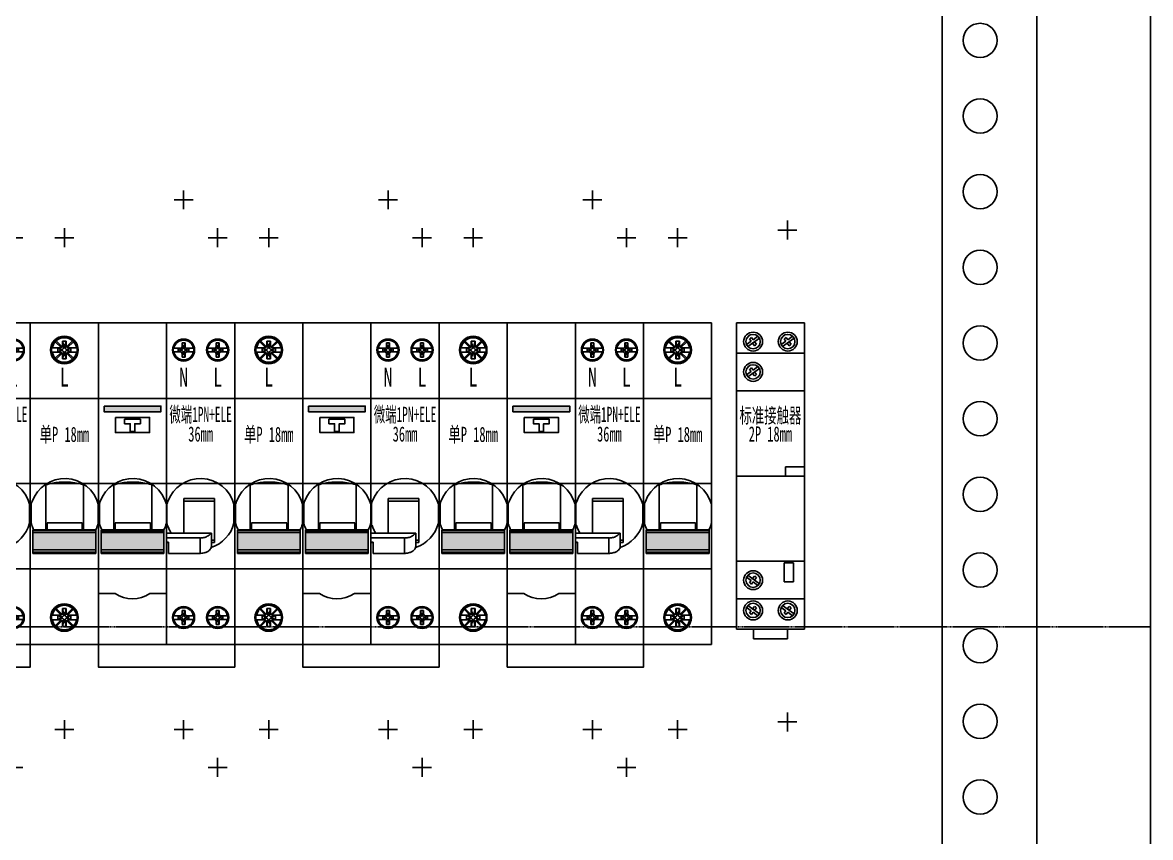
# Model space of a CAD drawing. Extents: x 978778 to 979378, y 79945 to 81548.
# Drawn here: x 979079.9 to 979377.9, y 80689.2 to 80904.6 of the extents above; entities that cross this region are included whole.
import ezdxf
from ezdxf.enums import TextEntityAlignment as Align

# ---------------------------------------------------------------- set-up
doc = ezdxf.new("R2010")
doc.units = 0
doc.header["$MEASUREMENT"] = 0
doc.linetypes.add('DASH', pattern=[0.35, 0.25, -0.1])
doc.layers.add('LY-JS-BJ', color=7, linetype='Continuous')
doc.layers.add('LY-SJ-YQJ', color=7, linetype='Continuous')
doc.styles.add('LY-SJ-元器件', font='', dxfattribs={"width": 0.6, "height": 4})
doc.styles.get('LY-SJ-元器件').set_extended_font_data('SimSun')

# ---------------------------------------------------------------- blocks, each defined once
blk = doc.blocks.new('*U5')
at = {"layer": 'LY-JS-BJ', "color": 6}
blk.add_circle((0, 0), 4.5, dxfattribs=at)
blk = doc.blocks.new('*U6')
at = {"layer": 'LY-JS-BJ', "color": 0, "linetype": 'ByBlock', "lineweight": -2, "transparency": 16777216}
for p in [(0, -520), (0, -540), (0, -560), (0, -580), (0, -600), (0, -620), (0, -640), (0, -660), (0, -680), (0, -700), (0, -720)]:
    blk.add_blockref('*U5', p, dxfattribs=at)
blk = doc.blocks.new('标准接触器-2P-18mm-2022.1')
at = {"color": 1}
for p, q in [((13.5, 67.5), (13.5, 62.5)), ((11, 65), (16, 65)), ((0, 0), (18, 0)), ((13.5, -62.5), (13.5, -67.5)), ((11, -65), (16, -65))]:
    blk.add_line(p, q, dxfattribs=at)
at = {"color": 0}
for p, q in [((0, 40.5), (18, 40.5)), ((0, -40.5), (0, 40.5)), ((18, 40.5), (18, -40.5)), ((0, 32.5), (18, 32.5)), ((0, 22.5), (18, 22.5)), ((18, 2.42), (12.99, 2.42)), ((12.99, 2.42), (12.99, 0)), ((18, -22.5), (0, -22.5)), ((12.66, -22.98), (12.66, -27.99)), ((15.08, -22.98), (12.66, -22.98)), ((15.08, -27.99), (15.08, -22.98)), ((12.66, -27.99), (15.08, -27.99)), ((18, -32.5), (0, -32.5)), ((18, -40.5), (0, -40.5)), ((4.5, -43), (4.5, -40.5)), ((13.5, -40.5), (13.5, -43)), ((13.5, -43), (4.5, -43))]:
    blk.add_line(p, q, dxfattribs=at)
at = {"layer": 'LY-SJ-YQJ', "color": 0}
for p, q in [((6.09, 36.46), (3.07, 34.2)), ((3.49, 36.18), (3.91, 35.63)), ((3.99, 36.59), (4.42, 36.01)), ((4.42, 36.01), (5.69, 36.96)), ((15.25, 36.46), (12.23, 34.2)), ((12.65, 36.18), (13.06, 35.63)), ((13.14, 36.59), (13.58, 36.01)), ((14.84, 36.96), (13.58, 36.01)), ((2.71, 34.73), (3.91, 35.63)), ((4.29, 35.12), (4.79, 34.45)), ((4.8, 35.5), (5.31, 34.81)), ((11.86, 34.73), (13.06, 35.63)), ((13.45, 35.12), (13.95, 34.45)), ((13.96, 35.5), (14.47, 34.81)), ((2.71, 26.73), (3.91, 27.63)), ((6.09, 28.46), (3.07, 26.2)), ((3.49, 28.18), (3.91, 27.63)), ((3.99, 28.59), (4.42, 28.01)), ((4.29, 27.12), (4.79, 26.45)), ((5.69, 28.96), (4.42, 28.01)), ((4.8, 27.5), (5.31, 26.81)), ((3.91, -27.63), (2.71, -26.73)), ((6.09, -28.46), (3.07, -26.2)), ((4.29, -27.12), (4.79, -26.45)), ((4.8, -27.5), (5.31, -26.81)), ((3.49, -28.18), (3.91, -27.63)), ((3.99, -28.59), (4.42, -28.01)), ((4.42, -28.01), (5.69, -28.96)), ((2.71, -34.73), (3.91, -35.63)), ((6.09, -36.46), (3.07, -34.2)), ((3.49, -36.18), (3.91, -35.63)), ((4.29, -35.12), (4.79, -34.45)), ((4.8, -35.5), (5.31, -34.81)), ((13.06, -35.63), (11.86, -34.73)), ((15.25, -36.46), (12.23, -34.2)), ((12.65, -36.18), (13.06, -35.63)), ((13.45, -35.12), (13.95, -34.45)), ((13.96, -35.5), (14.47, -34.81)), ((3.99, -36.59), (4.42, -36.01)), ((4.42, -36.01), (5.69, -36.96)), ((13.14, -36.59), (13.58, -36.01)), ((14.84, -36.96), (13.58, -36.01))]:
    blk.add_line(p, q, dxfattribs=at)
for centre, radius in [((4.43, 35.53), 2.5), ((4.43, 35.53), 1.9), ((13.59, 35.53), 2.5), ((13.59, 35.53), 1.9), ((4.43, 27.53), 2.5), ((4.43, 27.53), 1.9), ((4.43, -27.53), 2.5), ((4.43, -27.53), 1.9), ((4.43, -35.53), 2.5), ((4.43, -35.53), 1.9), ((13.59, -35.53), 2.5), ((13.59, -35.53), 1.9)]:
    blk.add_circle(centre, radius, dxfattribs=at)
for centre, start, end in [((4.43, 35.53), 112.8591, 145.3768), ((13.59, 35.53), 112.8591, 145.3768), ((4.43, 35.53), 288.3216, 320.8392), ((13.59, 35.53), 288.3216, 320.8392), ((4.43, 27.53), 112.8591, 145.3768), ((4.43, 27.53), 288.3216, 320.8392), ((4.43, -27.53), 39.1608, 71.6784), ((4.43, -27.53), 214.6232, 247.1409), ((4.43, -35.53), 39.1608, 71.6784), ((13.59, -35.53), 39.1608, 71.6784), ((4.43, -35.53), 214.6232, 247.1409), ((13.59, -35.53), 214.6232, 247.1409)]:
    blk.add_arc(centre, 1.14, start, end, dxfattribs=at)
at = {"color": 1, "style": 'LY-SJ-元器件', "width": 0.6}
for s, p in [('标准接触器', (9, 16.09)), ('2P 18mm', (9, 11.09))]:
    blk.add_text(s, height=4, dxfattribs=at).set_placement(p, align=Align.MIDDLE)
blk = doc.blocks.new('微端1PN+ELE-36mm右-2022.1')
h = blk.add_hatch(color=3)
h.dxf.hatch_style = 1
h.paths.add_polyline_path([(16.5, 18.99), (16.5, 20.49), (1.5, 20.49), (1.5, 18.99)])
h = blk.add_hatch(color=0)
h.dxf.hatch_style = 1
h.paths.add_polyline_path([(17.3, -17.48), (17.3, -12.97), (0.7, -12.97), (0.7, -17.48)])
at = {"color": 1}
for p, q in [((22.5, 77.5), (22.5, 72.5)), ((20, 75), (25, 75)), ((31.5, 67.5), (31.5, 62.5)), ((29, 65), (34, 65)), ((0, -0.01), (36, -0.01)), ((22.5, -62.51), (22.5, -67.51)), ((20, -65.01), (25, -65.01)), ((31.5, -72.51), (31.5, -77.51)), ((29, -75.01), (34, -75.01))]:
    blk.add_line(p, q, dxfattribs=at)
at = {"color": 0}
for p, q in [((0, 42.49), (36, 42.49)), ((0, -42.49), (0, 42.49)), ((36, -42.49), (36, 42.49)), ((30.65, -15.61), (29.85, -15.61)), ((36, -22.51), (0, -22.51))]:
    blk.add_line(p, q, dxfattribs=at)
at = {"color": 0, "linetype": 'Continuous', "lineweight": 25}
for p, q in [((21.66, 35.78), (19.77, 35.78)), ((20.66, 37.31), (20.49, 37.14)), ((20.49, 37.14), (20.58, 37.06)), ((20.75, 37.23), (20.66, 37.31)), ((21.1, 35.78), (21.1, 34.82)), ((21.1, 35.78), (21.7, 35.42)), ((22.1, 37.18), (22.38, 36.1)), ((22.1, 37.18), (22.1, 36.23)), ((22.9, 37.18), (22.1, 37.18)), ((22.1, 36.23), (22.38, 35.82)), ((22.62, 36.1), (22.38, 36.1)), ((22.38, 36.1), (22.38, 35.82)), ((22.9, 37.18), (22.62, 36.1)), ((22.9, 36.23), (22.62, 35.82)), ((22.62, 35.82), (22.62, 36.1)), ((22.9, 36.23), (22.9, 37.18)), ((23.9, 35.78), (23.3, 35.42)), ((25.23, 35.78), (23.34, 35.78)), ((23.9, 34.82), (23.9, 35.78)), ((24.34, 37.31), (24.25, 37.23)), ((24.51, 37.14), (24.34, 37.31)), ((24.42, 37.06), (24.51, 37.14)), ((30.66, 35.78), (28.77, 35.78)), ((29.66, 37.31), (29.49, 37.14)), ((29.49, 37.14), (29.58, 37.06)), ((29.75, 37.23), (29.66, 37.31)), ((30.1, 35.78), (30.1, 34.82)), ((30.1, 35.78), (30.7, 35.42)), ((31.1, 37.18), (31.38, 36.1)), ((31.1, 37.18), (31.1, 36.23)), ((31.9, 37.18), (31.1, 37.18)), ((31.1, 36.23), (31.38, 35.82)), ((31.62, 36.1), (31.38, 36.1)), ((31.38, 36.1), (31.38, 35.82)), ((31.9, 37.18), (31.62, 36.1)), ((31.9, 36.23), (31.62, 35.82)), ((31.62, 35.82), (31.62, 36.1)), ((31.9, 36.23), (31.9, 37.18)), ((32.9, 35.78), (32.3, 35.42)), ((34.23, 35.78), (32.34, 35.78)), ((32.9, 34.82), (32.9, 35.78)), ((33.34, 37.31), (33.25, 37.23)), ((33.51, 37.14), (33.34, 37.31)), ((33.42, 37.06), (33.51, 37.14)), ((19.77, 34.82), (21.66, 34.82)), ((20.58, 33.55), (20.49, 33.47)), ((20.49, 33.47), (20.66, 33.3)), ((20.66, 33.3), (20.75, 33.38)), ((21.1, 34.82), (21.7, 35.18)), ((21.7, 35.42), (21.7, 35.18)), ((21.9, 35.42), (21.7, 35.42)), ((21.7, 35.18), (21.9, 35.18)), ((22.1, 34.38), (22.38, 34.78)), ((22.1, 33.42), (22.38, 34.5)), ((22.1, 34.38), (22.1, 33.42)), ((22.1, 33.42), (22.9, 33.42)), ((22.38, 34.78), (22.38, 34.5)), ((22.38, 34.5), (22.62, 34.5)), ((22.62, 34.5), (22.62, 34.78)), ((22.9, 34.38), (22.62, 34.78)), ((22.62, 34.5), (22.9, 33.42)), ((22.9, 33.42), (22.9, 34.38)), ((23.3, 35.42), (23.1, 35.42)), ((23.1, 35.18), (23.3, 35.18)), ((23.3, 35.18), (23.3, 35.42)), ((23.9, 34.82), (23.3, 35.18)), ((23.34, 34.82), (25.23, 34.82)), ((24.25, 33.38), (24.34, 33.3)), ((24.34, 33.3), (24.51, 33.47)), ((24.51, 33.47), (24.42, 33.55)), ((28.77, 34.82), (30.66, 34.82)), ((29.58, 33.55), (29.49, 33.47)), ((29.49, 33.47), (29.66, 33.3)), ((29.66, 33.3), (29.75, 33.38)), ((30.1, 34.82), (30.7, 35.18)), ((30.7, 35.42), (30.7, 35.18)), ((30.9, 35.42), (30.7, 35.42)), ((30.7, 35.18), (30.9, 35.18)), ((31.1, 34.38), (31.38, 34.78)), ((31.1, 33.42), (31.38, 34.5)), ((31.1, 34.38), (31.1, 33.42)), ((31.1, 33.42), (31.9, 33.42)), ((31.38, 34.78), (31.38, 34.5)), ((31.38, 34.5), (31.62, 34.5)), ((31.62, 34.5), (31.62, 34.78)), ((31.9, 34.38), (31.62, 34.78)), ((31.62, 34.5), (31.9, 33.42)), ((31.9, 33.42), (31.9, 34.38)), ((32.3, 35.42), (32.1, 35.42)), ((32.1, 35.18), (32.3, 35.18)), ((32.3, 35.18), (32.3, 35.42)), ((32.9, 34.82), (32.3, 35.18)), ((32.34, 34.82), (34.23, 34.82)), ((33.25, 33.38), (33.34, 33.3)), ((33.34, 33.3), (33.51, 33.47)), ((33.51, 33.47), (33.42, 33.55)), ((22.5, 32.5), (22.5, 32.7)), ((31.5, 32.5), (31.5, 32.7)), ((4.1, -12.23), (4.1, -0.36)), ((14.1, -0.36), (14.1, -12.23)), ((0.25, -5.47), (0.25, -10.5)), ((17.95, -5.47), (17.95, -10.5)), ((18.11, -5.47), (18.11, -10.5)), ((22.55, -13.08), (22.55, -3.94)), ((22.55, -3.94), (30.65, -3.94)), ((22.55, -4.67), (30.65, -4.67)), ((30.65, -3.94), (30.65, -15.61)), ((35.81, -5.47), (35.81, -10.5)), ((4.45, -10.39), (13.75, -10.39)), ((4.45, -10.39), (4.45, -12.23)), ((13.75, -10.39), (13.75, -12.23)), ((0.7, -12.23), (0.7, -12.45)), ((17.3, -12.23), (0.7, -12.23)), ((17.3, -12.45), (0.7, -12.45)), ((0.7, -18.44), (0.7, -12.45)), ((17.3, -12.97), (0.7, -12.97)), ((0.7, -12.97), (0.7, -17.48)), ((17.3, -12.45), (17.3, -12.23)), ((17.3, -18.44), (17.3, -12.45)), ((17.3, -17.48), (17.3, -12.97)), ((18, -13.1), (29.68, -13.1)), ((18, -14.38), (26.85, -14.38)), ((22.55, -13.08), (29.85, -13.08)), ((26.85, -18.44), (26.85, -14.38)), ((29.85, -16.52), (29.85, -13.08)), ((0.7, -17.48), (17.3, -17.48)), ((18, -15.46), (18.55, -15.46)), ((18.55, -15.61), (18, -15.61)), ((18.55, -15.46), (18.55, -18.44)), ((29.85, -14.99), (30.65, -14.99)), ((0.7, -18.13), (17.3, -18.13)), ((0.7, -18.44), (17.3, -18.44)), ((26.85, -18.44), (18.55, -18.44)), ((21.66, -34.92), (19.77, -34.92)), ((20.66, -33.4), (20.49, -33.57)), ((20.49, -33.57), (20.58, -33.65)), ((20.75, -33.48), (20.66, -33.4)), ((21.1, -34.92), (21.1, -35.88)), ((21.1, -34.92), (21.7, -35.28)), ((21.1, -35.88), (21.7, -35.52)), ((21.7, -35.28), (21.7, -35.52)), ((21.9, -35.28), (21.7, -35.28)), ((21.7, -35.52), (21.9, -35.52)), ((22.1, -33.52), (22.38, -34.61)), ((22.1, -33.52), (22.1, -34.48)), ((22.9, -33.52), (22.1, -33.52)), ((22.1, -34.48), (22.38, -34.88)), ((22.62, -34.61), (22.38, -34.61)), ((22.38, -34.61), (22.38, -34.88)), ((22.9, -33.52), (22.62, -34.61)), ((22.9, -34.48), (22.62, -34.88)), ((22.62, -34.88), (22.62, -34.61)), ((22.9, -34.48), (22.9, -33.52)), ((23.3, -35.28), (23.1, -35.28)), ((23.1, -35.52), (23.3, -35.52)), ((23.9, -34.92), (23.3, -35.28)), ((23.3, -35.52), (23.3, -35.28)), ((23.9, -35.88), (23.3, -35.52)), ((25.23, -34.92), (23.34, -34.92)), ((23.9, -35.88), (23.9, -34.92)), ((24.34, -33.4), (24.25, -33.48)), ((24.51, -33.57), (24.34, -33.4)), ((24.42, -33.65), (24.51, -33.57)), ((30.66, -34.92), (28.77, -34.92)), ((29.66, -33.4), (29.49, -33.57)), ((29.49, -33.57), (29.58, -33.65)), ((29.75, -33.48), (29.66, -33.4)), ((30.1, -34.92), (30.1, -35.88)), ((30.1, -34.92), (30.7, -35.28)), ((30.1, -35.88), (30.7, -35.52)), ((30.7, -35.28), (30.7, -35.52)), ((30.9, -35.28), (30.7, -35.28)), ((30.7, -35.52), (30.9, -35.52)), ((31.1, -33.52), (31.38, -34.61)), ((31.1, -33.52), (31.1, -34.48)), ((31.9, -33.52), (31.1, -33.52)), ((31.1, -34.48), (31.38, -34.88)), ((31.62, -34.61), (31.38, -34.61)), ((31.38, -34.61), (31.38, -34.88)), ((31.9, -33.52), (31.62, -34.61)), ((31.9, -34.48), (31.62, -34.88)), ((31.62, -34.88), (31.62, -34.61)), ((31.9, -34.48), (31.9, -33.52)), ((32.3, -35.28), (32.1, -35.28)), ((32.1, -35.52), (32.3, -35.52)), ((32.9, -34.92), (32.3, -35.28)), ((32.3, -35.52), (32.3, -35.28)), ((32.9, -35.88), (32.3, -35.52)), ((34.23, -34.92), (32.34, -34.92)), ((32.9, -35.88), (32.9, -34.92)), ((33.34, -33.4), (33.25, -33.48)), ((33.51, -33.57), (33.34, -33.4)), ((33.42, -33.65), (33.51, -33.57)), ((19.77, -35.88), (21.66, -35.88)), ((20.58, -37.16), (20.49, -37.24)), ((20.49, -37.24), (20.66, -37.41)), ((20.66, -37.41), (20.75, -37.33)), ((22.1, -36.33), (22.38, -35.93)), ((22.1, -37.28), (22.38, -36.21)), ((22.1, -36.33), (22.1, -37.28)), ((22.1, -37.28), (22.9, -37.28)), ((22.38, -35.93), (22.38, -36.21)), ((22.38, -36.21), (22.62, -36.21)), ((22.5, -38.2), (22.5, -38)), ((22.62, -36.21), (22.62, -35.92)), ((22.9, -36.33), (22.62, -35.92)), ((22.62, -36.21), (22.9, -37.28)), ((22.9, -37.28), (22.9, -36.33)), ((23.34, -35.88), (25.23, -35.88)), ((24.25, -37.33), (24.34, -37.41)), ((24.34, -37.41), (24.51, -37.24)), ((24.51, -37.24), (24.42, -37.16)), ((28.77, -35.88), (30.66, -35.88)), ((29.58, -37.16), (29.49, -37.24)), ((29.49, -37.24), (29.66, -37.41)), ((29.66, -37.41), (29.75, -37.33)), ((31.1, -36.33), (31.38, -35.93)), ((31.1, -37.28), (31.38, -36.21)), ((31.1, -36.33), (31.1, -37.28)), ((31.1, -37.28), (31.9, -37.28)), ((31.38, -35.93), (31.38, -36.21)), ((31.38, -36.21), (31.62, -36.21)), ((31.5, -38.2), (31.5, -38)), ((31.62, -36.21), (31.62, -35.92)), ((31.9, -36.33), (31.62, -35.92)), ((31.62, -36.21), (31.9, -37.28)), ((31.9, -37.28), (31.9, -36.33)), ((32.34, -35.88), (34.23, -35.88)), ((33.25, -37.33), (33.34, -37.41)), ((33.34, -37.41), (33.51, -37.24)), ((33.51, -37.24), (33.42, -37.16))]:
    blk.add_line(p, q, dxfattribs=at)
at = {"color": 0}
for points in [[(18, 42.49), (18, -42.51)], [(0, 22.49), (36, 22.49)], [(6.9, 17), (6.9, 15.8), (8.4, 15.8), (8.4, 13.8), (9.6, 13.8), (9.6, 15.8), (11.1, 15.8), (11.1, 16.99), (6.9, 16.99)], [(0, -29.05), (4.39, -29.05)], [(18, -29.05), (13.61, -29.05)]]:
    blk.add_lwpolyline(points, dxfattribs=at)
at = {"color": 0, "linetype": 'Continuous', "lineweight": 25}
for points in [[(22.38, 35.82, -0.008657), (22.36, 35.76, -0.023793), (22.34, 35.7, -0.091571), (22.26, 35.58, -0.078411), (22.13, 35.48, -0.073505), (22.03, 35.44, -0.017685), (21.98, 35.43, -0.010456), (21.94, 35.43, -0.005778), (21.9, 35.42)], [(23.1, 35.42, -0.008656), (23.04, 35.43, -0.023792), (22.97, 35.44, -0.085963), (22.85, 35.49, -0.089526), (22.71, 35.61, -0.067272), (22.66, 35.7, -0.017683), (22.64, 35.74, -0.010455), (22.63, 35.78, -0.005777), (22.62, 35.82)], [(31.38, 35.82, -0.008657), (31.36, 35.76, -0.023793), (31.34, 35.7, -0.091571), (31.26, 35.58, -0.078411), (31.13, 35.48, -0.073505), (31.03, 35.44, -0.017685), (30.98, 35.43, -0.010456), (30.94, 35.43, -0.005778), (30.9, 35.42)], [(32.1, 35.42, -0.008656), (32.04, 35.43, -0.023792), (31.97, 35.44, -0.085963), (31.85, 35.49, -0.089526), (31.71, 35.61, -0.067272), (31.66, 35.7, -0.017683), (31.64, 35.74, -0.010455), (31.63, 35.78, -0.005777), (31.62, 35.82)], [(21.9, 35.18, -0.00869), (21.96, 35.18, -0.023887), (22.03, 35.17, -0.086312), (22.15, 35.12, -0.089889), (22.29, 34.99, -0.067544), (22.34, 34.9, -0.017754), (22.36, 34.86, -0.010496), (22.37, 34.82, -0.005799), (22.38, 34.78)], [(22.62, 34.78, -0.008657), (22.64, 34.85, -0.023793), (22.66, 34.91, -0.091571), (22.74, 35.03, -0.078412), (22.87, 35.13, -0.073501), (22.97, 35.17, -0.017684), (23.02, 35.17, -0.010456), (23.06, 35.18, -0.005777), (23.1, 35.18)], [(30.9, 35.18, -0.00869), (30.96, 35.18, -0.023887), (31.03, 35.17, -0.086312), (31.15, 35.12, -0.089889), (31.29, 34.99, -0.067544), (31.34, 34.9, -0.017754), (31.36, 34.86, -0.010496), (31.37, 34.82, -0.005799), (31.38, 34.78)], [(31.62, 34.78, -0.008657), (31.64, 34.85, -0.023793), (31.66, 34.91, -0.091571), (31.74, 35.03, -0.078412), (31.87, 35.13, -0.073501), (31.97, 35.17, -0.017684), (32.02, 35.17, -0.010456), (32.06, 35.18, -0.005777), (32.1, 35.18)], [(17.95, -5.47, 0.325898), (9.48, 1.35, 0.327549), (0.48, -4.76, 0.019903), (0.25, -5.47)], [(4.1, -0.36, -0.057791), (7.63, 0.35, -0.021426), (9.1, 0.41)], [(9.1, 0.41, -0.062866), (13.22, -0.1, -0.011925), (13.81, -0.27, -0.00278), (14.1, -0.36)], [(35.81, -5.47, 0.325898), (27.34, 1.35, 0.327549), (18.34, -4.76, 0.019903), (18.11, -5.47)], [(0.95, -12.23, -0.004985), (0.8, -11.97, -0.030991), (0.56, -11.44, -0.01067), (0.46, -11.17, -0.005787), (0.39, -10.95, -0.003458), (0.32, -10.72, -0.001919), (0.25, -10.5)], [(17.95, -10.5, -0.002854), (17.85, -10.84, -0.004585), (17.78, -11.06, -0.019111), (17.6, -11.55, -0.037551), (17.32, -12.13, -0.002555), (17.26, -12.23)], [(19.19, -13.1, -0.001795), (18.72, -12.11, -0.00414), (18.48, -11.58, -0.009598), (18.28, -11.11, -0.013431), (18.18, -10.86, -0.015877), (18.14, -10.73, -0.023788), (18.12, -10.63, -0.050604), (18.11, -10.53, -0.012356), (18.11, -10.5)], [(35.81, -10.5, -0.25096), (29.8, -16.87)], [(26.85, -14.38, 0.009763), (27.08, -14.38, 0.05752), (28.08, -14.21, 0.073734), (28.98, -13.81, 0.073656), (29.49, -13.37, 0.028209), (29.59, -13.24, 0.012152), (29.68, -13.1)], [(29.85, -13.22, 0.010405), (29.85, -13.21, 0.052357), (29.85, -13.2, 0.052352), (29.84, -13.19, 0.046202), (29.83, -13.18, 0.029578), (29.82, -13.17, 0.02368), (29.8, -13.16, 0.017967), (29.78, -13.14, 0.014665), (29.76, -13.13, 0.011695), (29.74, -13.12, 0.016038), (29.7, -13.11, 0.002868), (29.68, -13.1)], [(29.85, -16.52, -0.010744), (29.85, -16.61, -0.101991), (29.7, -17.12, -0.08255), (29.35, -17.59, -0.05423), (28.92, -17.91, -0.059873), (28.2, -18.24, -0.070818), (27, -18.44, -0.004299), (26.85, -18.44)], [(22.38, -34.88, -0.008657), (22.36, -34.95, -0.023793), (22.34, -35, -0.091571), (22.26, -35.13, -0.078411), (22.13, -35.23, -0.073505), (22.03, -35.27, -0.017685), (21.98, -35.27, -0.010456), (21.94, -35.28, -0.005778), (21.9, -35.28)], [(21.9, -35.52, -0.00869), (21.96, -35.53, -0.023887), (22.03, -35.54, -0.086312), (22.15, -35.59, -0.089889), (22.29, -35.71, -0.067544), (22.34, -35.8, -0.017754), (22.36, -35.84, -0.010496), (22.37, -35.89, -0.005799), (22.38, -35.93)], [(23.1, -35.28, -0.008656), (23.04, -35.28, -0.023792), (22.97, -35.27, -0.085963), (22.85, -35.22, -0.089526), (22.71, -35.1, -0.067272), (22.66, -35, -0.017683), (22.64, -34.97, -0.010455), (22.63, -34.92, -0.005777), (22.62, -34.88)], [(22.62, -35.92, -0.008657), (22.64, -35.86, -0.023793), (22.66, -35.8, -0.091571), (22.74, -35.68, -0.078412), (22.87, -35.58, -0.073501), (22.97, -35.54, -0.017684), (23.02, -35.53, -0.010456), (23.06, -35.53, -0.005777), (23.1, -35.52)], [(31.38, -34.88, -0.008657), (31.36, -34.95, -0.023793), (31.34, -35, -0.091571), (31.26, -35.13, -0.078411), (31.13, -35.23, -0.073505), (31.03, -35.27, -0.017685), (30.98, -35.27, -0.010456), (30.94, -35.28, -0.005778), (30.9, -35.28)], [(30.9, -35.52, -0.00869), (30.96, -35.53, -0.023887), (31.03, -35.54, -0.086312), (31.15, -35.59, -0.089889), (31.29, -35.71, -0.067544), (31.34, -35.8, -0.017754), (31.36, -35.84, -0.010496), (31.37, -35.89, -0.005799), (31.38, -35.93)], [(32.1, -35.28, -0.008656), (32.04, -35.28, -0.023792), (31.97, -35.27, -0.085963), (31.85, -35.22, -0.089526), (31.71, -35.1, -0.067272), (31.66, -35, -0.017683), (31.64, -34.97, -0.010455), (31.63, -34.92, -0.005777), (31.62, -34.88)], [(31.62, -35.92, -0.008657), (31.64, -35.86, -0.023793), (31.66, -35.8, -0.091571), (31.74, -35.68, -0.078412), (31.87, -35.58, -0.073501), (31.97, -35.54, -0.017684), (32.02, -35.53, -0.010456), (32.06, -35.53, -0.005777), (32.1, -35.52)]]:
    blk.add_lwpolyline(points, format="xyb", dxfattribs=at)
at = {"color": 3}
blk.add_lwpolyline([(1.5, 20.49), (16.5, 20.49), (16.5, 18.99), (1.5, 18.99)], close=True, dxfattribs=at)
at = {"color": 0}
for points in [[(4.5, 17.49), (13.5, 17.49), (13.5, 13.49), (4.5, 13.49)], [(0, -42.49), (36, -42.49), (36, -48.49), (0, -48.49)]]:
    blk.add_lwpolyline(points, close=True, dxfattribs=at)
for centre, radius in [((22.5, 35.3), 2.91), ((22.5, 35.3), 2.71), ((31.5, 35.3), 2.91), ((31.5, 35.3), 2.71), ((22.5, -35.4), 2.91), ((22.5, -35.4), 2.71), ((31.5, -35.4), 2.91), ((31.5, -35.4), 2.71)]:
    blk.add_circle(centre, radius, dxfattribs=at)
at = {"color": 0, "linetype": 'Continuous', "lineweight": 25}
for centre in [(22.5, 35.3), (31.5, 35.3), (22.5, -35.4), (31.5, -35.4)]:
    blk.add_circle(centre, 2.8, dxfattribs=at)
for centre, radius, start, end in [((22.5, 35.3), 2.6, 137.6454, 169.3613), ((22.5, 35.3), 2.6, 47.6454, 132.3546), ((21.66, 36.23), 0.442, 270, 360), ((23.34, 36.23), 0.442, 180, 270), ((22.5, 35.3), 2.6, 10.6387, 42.3546), ((31.5, 35.3), 2.6, 137.6454, 169.3613), ((31.5, 35.3), 2.6, 47.6454, 132.3546), ((30.66, 36.23), 0.442, 270, 360), ((32.34, 36.23), 0.442, 180, 270), ((31.5, 35.3), 2.6, 10.6387, 42.3546), ((22.5, 35.3), 2.6, 190.6387, 222.3546), ((22.5, 35.3), 2.6, 227.6454, 312.3546), ((21.66, 34.38), 0.442, 0, 90), ((23.34, 34.38), 0.442, 90, 180), ((22.5, 35.3), 2.6, 317.6454, 349.3613), ((31.5, 35.3), 2.6, 190.6387, 222.3546), ((31.5, 35.3), 2.6, 227.6454, 312.3546), ((30.66, 34.38), 0.442, 0, 90), ((32.34, 34.38), 0.442, 90, 180), ((31.5, 35.3), 2.6, 317.6454, 349.3613), ((22.5, -35.4), 2.6, 137.6454, 169.3613), ((22.5, -35.4), 2.6, 47.6454, 132.3546), ((21.66, -34.48), 0.442, 270, 360), ((23.34, -34.48), 0.442, 180, 270), ((22.5, -35.4), 2.6, 10.6387, 42.3546), ((31.5, -35.4), 2.6, 137.6454, 169.3613), ((31.5, -35.4), 2.6, 47.6454, 132.3546), ((30.66, -34.48), 0.442, 270, 360), ((32.34, -34.48), 0.442, 180, 270), ((31.5, -35.4), 2.6, 10.6387, 42.3546), ((22.5, -35.4), 2.6, 190.6387, 222.3546), ((22.5, -35.4), 2.6, 227.6454, 312.3546), ((21.66, -36.33), 0.442, 0, 90), ((23.34, -36.33), 0.442, 90, 180), ((22.5, -35.4), 2.6, 317.6454, 349.3613), ((31.5, -35.4), 2.6, 190.6387, 222.3546), ((31.5, -35.4), 2.6, 227.6454, 312.3546), ((30.66, -36.33), 0.442, 0, 90), ((32.34, -36.33), 0.442, 90, 180), ((31.5, -35.4), 2.6, 317.6454, 349.3613)]:
    blk.add_arc(centre, radius, start, end, dxfattribs=at)
at = {"color": 0}
blk.add_arc((9, -22.25), 8.22, 235.8658, 304.1342, dxfattribs=at)
at = {"color": 0, "style": 'LY-SJ-元器件', "width": 0.7}
for s, p in [('N', (22.5, 28.15)), ('L', (31.5, 28.15))]:
    blk.add_text(s, height=5, dxfattribs=at).set_placement(p, align=Align.MIDDLE)
at = {"color": 1, "style": 'LY-SJ-元器件'}
for s, width, p in [('微端1PN+ELE', 0.55, (27, 18.36)), ('36mm', 0.6, (27, 13.08))]:
    blk.add_text(s, height=4, dxfattribs=dict(at, width=width)).set_placement(p, align=Align.MIDDLE)
blk = doc.blocks.new('微端1P-18mm-2022.1')
h = blk.add_hatch(color=0)
h.dxf.hatch_style = 1
h.paths.add_polyline_path([(17.3, -17.47), (17.3, -12.97), (0.7, -12.97), (0.7, -17.47)])
at = {"color": 1}
for p, q in [((9, 67.5), (9, 62.5)), ((6.5, 65), (11.5, 65)), ((0, 0), (18, 0)), ((9, -62.5), (9, -67.5)), ((6.5, -65), (11.5, -65))]:
    blk.add_line(p, q, dxfattribs=at)
at = {"color": 0}
for p, q in [((0, -42.5), (0, 42.5)), ((0, 42.5), (18, 42.5)), ((18, 42.5), (18, -42.5)), ((0, 22.5), (18, 22.5)), ((18, -22.5), (0, -22.5)), ((18, -42.5), (0, -42.5))]:
    blk.add_line(p, q, dxfattribs=at)
at = {"color": 0, "linetype": 'Continuous', "lineweight": 25}
for p, q in [((7.95, 35.91), (5.59, 35.91)), ((6.7, 37.82), (6.49, 37.61)), ((6.49, 37.61), (6.6, 37.5)), ((6.6, 37.5), (8.15, 35.95)), ((6.81, 37.71), (6.7, 37.82)), ((8.39, 36.13), (6.81, 37.71)), ((7.25, 35.91), (7.25, 34.71)), ((7.25, 35.91), (8, 35.46)), ((8.5, 37.66), (8.85, 36.31)), ((8.5, 37.66), (8.5, 36.46)), ((9.5, 37.66), (8.5, 37.66)), ((8.5, 36.46), (8.85, 35.96)), ((9.15, 36.31), (8.85, 36.31)), ((8.85, 36.31), (8.85, 35.96)), ((9.5, 37.66), (9.15, 36.31)), ((9.5, 36.46), (9.15, 35.96)), ((9.15, 35.96), (9.15, 36.31)), ((9.5, 36.46), (9.5, 37.66)), ((11.19, 37.71), (9.61, 36.13)), ((9.85, 35.95), (11.4, 37.5)), ((10.75, 35.91), (10, 35.46)), ((12.42, 35.91), (10.05, 35.91)), ((10.75, 34.71), (10.75, 35.91)), ((11.3, 37.82), (11.19, 37.71)), ((11.51, 37.61), (11.3, 37.82)), ((11.4, 37.5), (11.51, 37.61)), ((5.58, 34.71), (7.95, 34.71)), ((6.6, 33.12), (6.49, 33.01)), ((6.49, 33.01), (6.7, 32.8)), ((8.15, 34.67), (6.6, 33.12)), ((6.7, 32.8), (6.81, 32.91)), ((6.81, 32.91), (8.39, 34.49)), ((7.25, 34.71), (8, 35.16)), ((8, 35.46), (8, 35.16)), ((8.25, 35.46), (8, 35.46)), ((8, 35.16), (8.25, 35.16)), ((8.5, 34.16), (8.85, 34.65)), ((8.5, 32.96), (8.85, 34.31)), ((8.5, 34.16), (8.5, 32.96)), ((8.5, 32.96), (9.5, 32.96)), ((8.85, 34.65), (8.85, 34.31)), ((8.85, 34.31), (9.15, 34.31)), ((9.15, 34.31), (9.15, 34.66)), ((9.5, 34.16), (9.15, 34.66)), ((9.15, 34.31), (9.5, 32.96)), ((9.5, 32.96), (9.5, 34.16)), ((9.61, 34.49), (11.19, 32.91)), ((10, 35.46), (9.75, 35.46)), ((9.75, 35.16), (10, 35.16)), ((11.4, 33.12), (9.85, 34.67)), ((10, 35.16), (10, 35.46)), ((10.75, 34.71), (10, 35.16)), ((10.05, 34.71), (12.41, 34.71)), ((11.19, 32.91), (11.3, 32.8)), ((11.3, 32.8), (11.51, 33.01)), ((11.51, 33.01), (11.4, 33.12)), ((9, 31.81), (9, 32.06)), ((4.1, -12.22), (4.1, -0.35)), ((14.1, -0.35), (14.1, -12.22)), ((0.25, -5.47), (0.25, -10.49)), ((17.95, -5.47), (17.95, -10.49)), ((4.45, -10.38), (13.75, -10.38)), ((4.45, -10.38), (4.45, -12.22)), ((13.75, -10.38), (13.75, -12.22)), ((0.7, -12.22), (0.7, -12.44)), ((17.3, -12.22), (0.7, -12.22)), ((17.3, -12.44), (0.7, -12.44)), ((0.7, -18.44), (0.7, -12.44)), ((17.3, -12.97), (0.7, -12.97)), ((0.7, -12.97), (0.7, -17.47)), ((17.3, -12.44), (17.3, -12.22)), ((17.3, -18.44), (17.3, -12.44)), ((17.3, -17.47), (17.3, -12.97)), ((0.7, -17.47), (17.3, -17.47)), ((0.7, -18.13), (17.3, -18.13)), ((0.7, -18.44), (17.3, -18.44)), ((7.95, -34.8), (5.59, -34.8)), ((6.7, -32.89), (6.49, -33.1)), ((6.49, -33.1), (6.6, -33.21)), ((6.6, -33.21), (8.15, -34.76)), ((6.81, -33), (6.7, -32.89)), ((8.39, -34.58), (6.81, -33)), ((7.25, -34.8), (7.25, -36)), ((7.25, -34.8), (8, -35.25)), ((7.25, -36), (8, -35.55)), ((8, -35.25), (8, -35.55)), ((8.25, -35.25), (8, -35.25)), ((8, -35.55), (8.25, -35.55)), ((8.5, -33.05), (8.85, -34.4)), ((8.5, -33.05), (8.5, -34.25)), ((9.5, -33.05), (8.5, -33.05)), ((8.5, -34.25), (8.85, -34.75)), ((9.15, -34.4), (8.85, -34.4)), ((8.85, -34.4), (8.85, -34.75)), ((9.5, -33.05), (9.15, -34.4)), ((9.5, -34.25), (9.15, -34.75)), ((9.15, -34.75), (9.15, -34.4)), ((9.5, -34.25), (9.5, -33.05)), ((11.19, -33), (9.61, -34.58)), ((10, -35.25), (9.75, -35.25)), ((9.75, -35.55), (10, -35.55)), ((9.85, -34.76), (11.4, -33.21)), ((10.75, -34.8), (10, -35.25)), ((10, -35.55), (10, -35.25)), ((10.75, -36), (10, -35.55)), ((12.42, -34.8), (10.05, -34.8)), ((10.75, -36), (10.75, -34.8)), ((11.3, -32.89), (11.19, -33)), ((11.51, -33.1), (11.3, -32.89)), ((11.4, -33.21), (11.51, -33.1)), ((5.58, -36), (7.95, -36)), ((6.6, -37.59), (6.49, -37.7)), ((6.49, -37.7), (6.7, -37.91)), ((8.15, -36.04), (6.6, -37.59)), ((6.7, -37.91), (6.81, -37.8)), ((6.81, -37.8), (8.39, -36.22)), ((8.5, -36.55), (8.85, -36.05)), ((8.5, -37.75), (8.85, -36.4)), ((8.5, -36.55), (8.5, -37.75)), ((8.5, -37.75), (9.5, -37.75)), ((8.85, -36.05), (8.85, -36.4)), ((8.85, -36.4), (9.15, -36.4)), ((9, -38.9), (9, -38.65)), ((9.15, -36.4), (9.15, -36.05)), ((9.5, -36.55), (9.15, -36.05)), ((9.15, -36.4), (9.5, -37.75)), ((9.5, -37.75), (9.5, -36.55)), ((9.61, -36.22), (11.19, -37.8)), ((11.4, -37.59), (9.85, -36.04)), ((10.05, -36), (12.41, -36)), ((11.19, -37.8), (11.3, -37.91)), ((11.3, -37.91), (11.51, -37.7)), ((11.51, -37.7), (11.4, -37.59))]:
    blk.add_line(p, q, dxfattribs=at)
for points in [[(8.85, 35.96, -0.008657), (8.83, 35.88, -0.023793), (8.8, 35.81, -0.091571), (8.7, 35.65, -0.078411), (8.54, 35.53, -0.073505), (8.41, 35.48, -0.017685), (8.36, 35.47, -0.010456), (8.3, 35.46, -0.005778), (8.25, 35.46)], [(9.75, 35.46, -0.008656), (9.67, 35.47, -0.023792), (9.59, 35.48, -0.085963), (9.43, 35.54, -0.089526), (9.26, 35.69, -0.067272), (9.2, 35.81, -0.017683), (9.18, 35.86, -0.010455), (9.16, 35.91, -0.005777), (9.15, 35.96)], [(8.25, 35.16, -0.00869), (8.33, 35.15, -0.023887), (8.41, 35.14, -0.086312), (8.57, 35.07, -0.089889), (8.74, 34.92, -0.067544), (8.8, 34.81, -0.017754), (8.82, 34.76, -0.010496), (8.84, 34.71, -0.005799), (8.85, 34.65)], [(9.15, 34.66, -0.008657), (9.17, 34.74, -0.023793), (9.2, 34.81, -0.091571), (9.3, 34.96, -0.078412), (9.46, 35.09, -0.073501), (9.59, 35.14, -0.017684), (9.64, 35.15, -0.010456), (9.7, 35.15, -0.005777), (9.75, 35.16)], [(17.95, -5.47, 0.325898), (9.48, 1.36, 0.327549), (0.48, -4.75, 0.019903), (0.25, -5.47)], [(4.1, -0.35, -0.057791), (7.63, 0.35, -0.021426), (9.1, 0.42)], [(9.1, 0.42, -0.062866), (13.22, -0.09, -0.011925), (13.81, -0.26, -0.00278), (14.1, -0.35)], [(0.95, -12.22, -0.004985), (0.8, -11.97, -0.030991), (0.56, -11.44, -0.01067), (0.46, -11.16, -0.005787), (0.39, -10.94, -0.003458), (0.32, -10.72, -0.001919), (0.25, -10.49)], [(17.95, -10.49, -0.002854), (17.85, -10.83, -0.004585), (17.78, -11.05, -0.019111), (17.6, -11.55, -0.037551), (17.32, -12.12, -0.002555), (17.26, -12.22)], [(8.85, -34.75, -0.008657), (8.83, -34.83, -0.023793), (8.8, -34.9, -0.091571), (8.7, -35.05, -0.078411), (8.54, -35.18, -0.073505), (8.41, -35.23, -0.017685), (8.36, -35.24, -0.010456), (8.3, -35.24, -0.005778), (8.25, -35.25)], [(8.25, -35.55, -0.00869), (8.33, -35.56, -0.023887), (8.41, -35.57, -0.086312), (8.57, -35.63, -0.089889), (8.74, -35.79, -0.067544), (8.8, -35.9, -0.017754), (8.82, -35.95, -0.010496), (8.84, -36, -0.005799), (8.85, -36.05)], [(9.75, -35.25, -0.008656), (9.67, -35.24, -0.023792), (9.59, -35.23, -0.085963), (9.43, -35.16, -0.089526), (9.26, -35.01, -0.067272), (9.2, -34.9, -0.017683), (9.18, -34.85, -0.010455), (9.16, -34.8, -0.005777), (9.15, -34.75)], [(9.15, -36.05, -0.008657), (9.17, -35.97, -0.023793), (9.2, -35.9, -0.091571), (9.3, -35.74, -0.078412), (9.46, -35.62, -0.073501), (9.59, -35.57, -0.017684), (9.64, -35.56, -0.010456), (9.7, -35.55, -0.005777), (9.75, -35.55)]]:
    blk.add_lwpolyline(points, format="xyb", dxfattribs=at)
at = {"color": 0}
for centre, radius in [((9, 35.31), 3.64), ((9, 35.31), 3.39), ((9, -35.4), 3.64), ((9, -35.4), 3.39)]:
    blk.add_circle(centre, radius, dxfattribs=at)
at = {"color": 0, "linetype": 'Continuous', "lineweight": 25}
for centre in [(9, 35.31), (9, -35.4)]:
    blk.add_circle(centre, 3.5, dxfattribs=at)
for centre, radius, start, end in [((9, 35.31), 3.25, 137.6454, 169.3613), ((9, 35.31), 3.25, 47.6454, 132.3546), ((7.95, 36.46), 0.552, 270, 360), ((10.05, 36.46), 0.552, 180, 270), ((9, 35.31), 3.25, 10.6387, 42.3546), ((9, 35.31), 3.25, 190.6387, 222.3546), ((9, 35.31), 3.25, 227.6454, 312.3546), ((7.95, 34.16), 0.552, 0, 90), ((10.05, 34.16), 0.552, 90, 180), ((9, 35.31), 3.25, 317.6454, 349.3613), ((9, -35.4), 3.25, 47.6454, 132.3546), ((9, -35.4), 3.25, 137.6454, 169.3613), ((7.95, -34.25), 0.552, 270, 360), ((10.05, -34.25), 0.552, 180, 270), ((9, -35.4), 3.25, 10.6387, 42.3546), ((9, -35.4), 3.25, 190.6387, 222.3546), ((9, -35.4), 3.25, 227.6454, 312.3546), ((7.95, -36.55), 0.552, 0, 90), ((10.05, -36.55), 0.552, 90, 180), ((9, -35.4), 3.25, 317.6454, 349.3613)]:
    blk.add_arc(centre, radius, start, end, dxfattribs=at)
at = {"color": 0, "style": 'LY-SJ-元器件', "width": 0.7}
blk.add_text('L', height=5, dxfattribs=at).set_placement((9, 28.16), align=Align.MIDDLE)
at = {"color": 1, "style": 'LY-SJ-元器件', "width": 0.6}
blk.add_text('单P 18mm', height=4, dxfattribs=at).set_placement((9, 13.08), align=Align.MIDDLE)

msp = doc.modelspace()

# ---------------------------------------------------------------- linework, layer by layer
at = {"layer": 'LY-JS-BJ', "lineweight": -3}
msp.add_line((979347.9, 81488.92), (979347.9, 79944.92), dxfattribs=at)
at = {"layer": 'LY-JS-BJ', "color": 4, "linetype": 'DASH', "lineweight": -3}
msp.add_line((978777.9, 80744.92), (979377.9, 80744.92), dxfattribs=at)
at = {"layer": 'LY-JS-BJ', "lineweight": -3}
msp.add_lwpolyline([(978777.9, 81544.92), (979377.9, 81544.92), (979377.9, 79944.92), (978777.9, 79944.92)], close=True, dxfattribs=at)
at = {"layer": 'LY-JS-BJ', "color": 4, "lineweight": -3}
msp.add_lwpolyline([(979322.9, 81429.92), (979322.9, 80029.92), (979347.9, 80029.92), (979347.9, 81429.92)], close=True, dxfattribs=at)

# ---------------------------------------------------------------- block references
at = {"color": 2}
for name, p in [('微端1PN+ELE-36mm右-2022.1', (979045.98, 80782.76)), ('微端1PN+ELE-36mm右-2022.1', (979099.98, 80782.76)), ('微端1PN+ELE-36mm右-2022.1', (979153.98, 80782.76)), ('微端1PN+ELE-36mm右-2022.1', (979207.98, 80782.76)), ('标准接触器-2P-18mm-2022.1', (979268.5, 80784.76)), ('微端1P-18mm-2022.1', (979081.98, 80782.76)), ('微端1P-18mm-2022.1', (979135.98, 80782.76)), ('微端1P-18mm-2022.1', (979189.98, 80782.76)), ('微端1P-18mm-2022.1', (979243.98, 80782.76))]:
    msp.add_blockref(name, p, dxfattribs=at)
at = {"layer": 'LY-JS-BJ', "lineweight": -3}
msp.add_blockref('*U6', (979332.9, 81419.92), dxfattribs=at)

doc.saveas('drawing.dxf')
